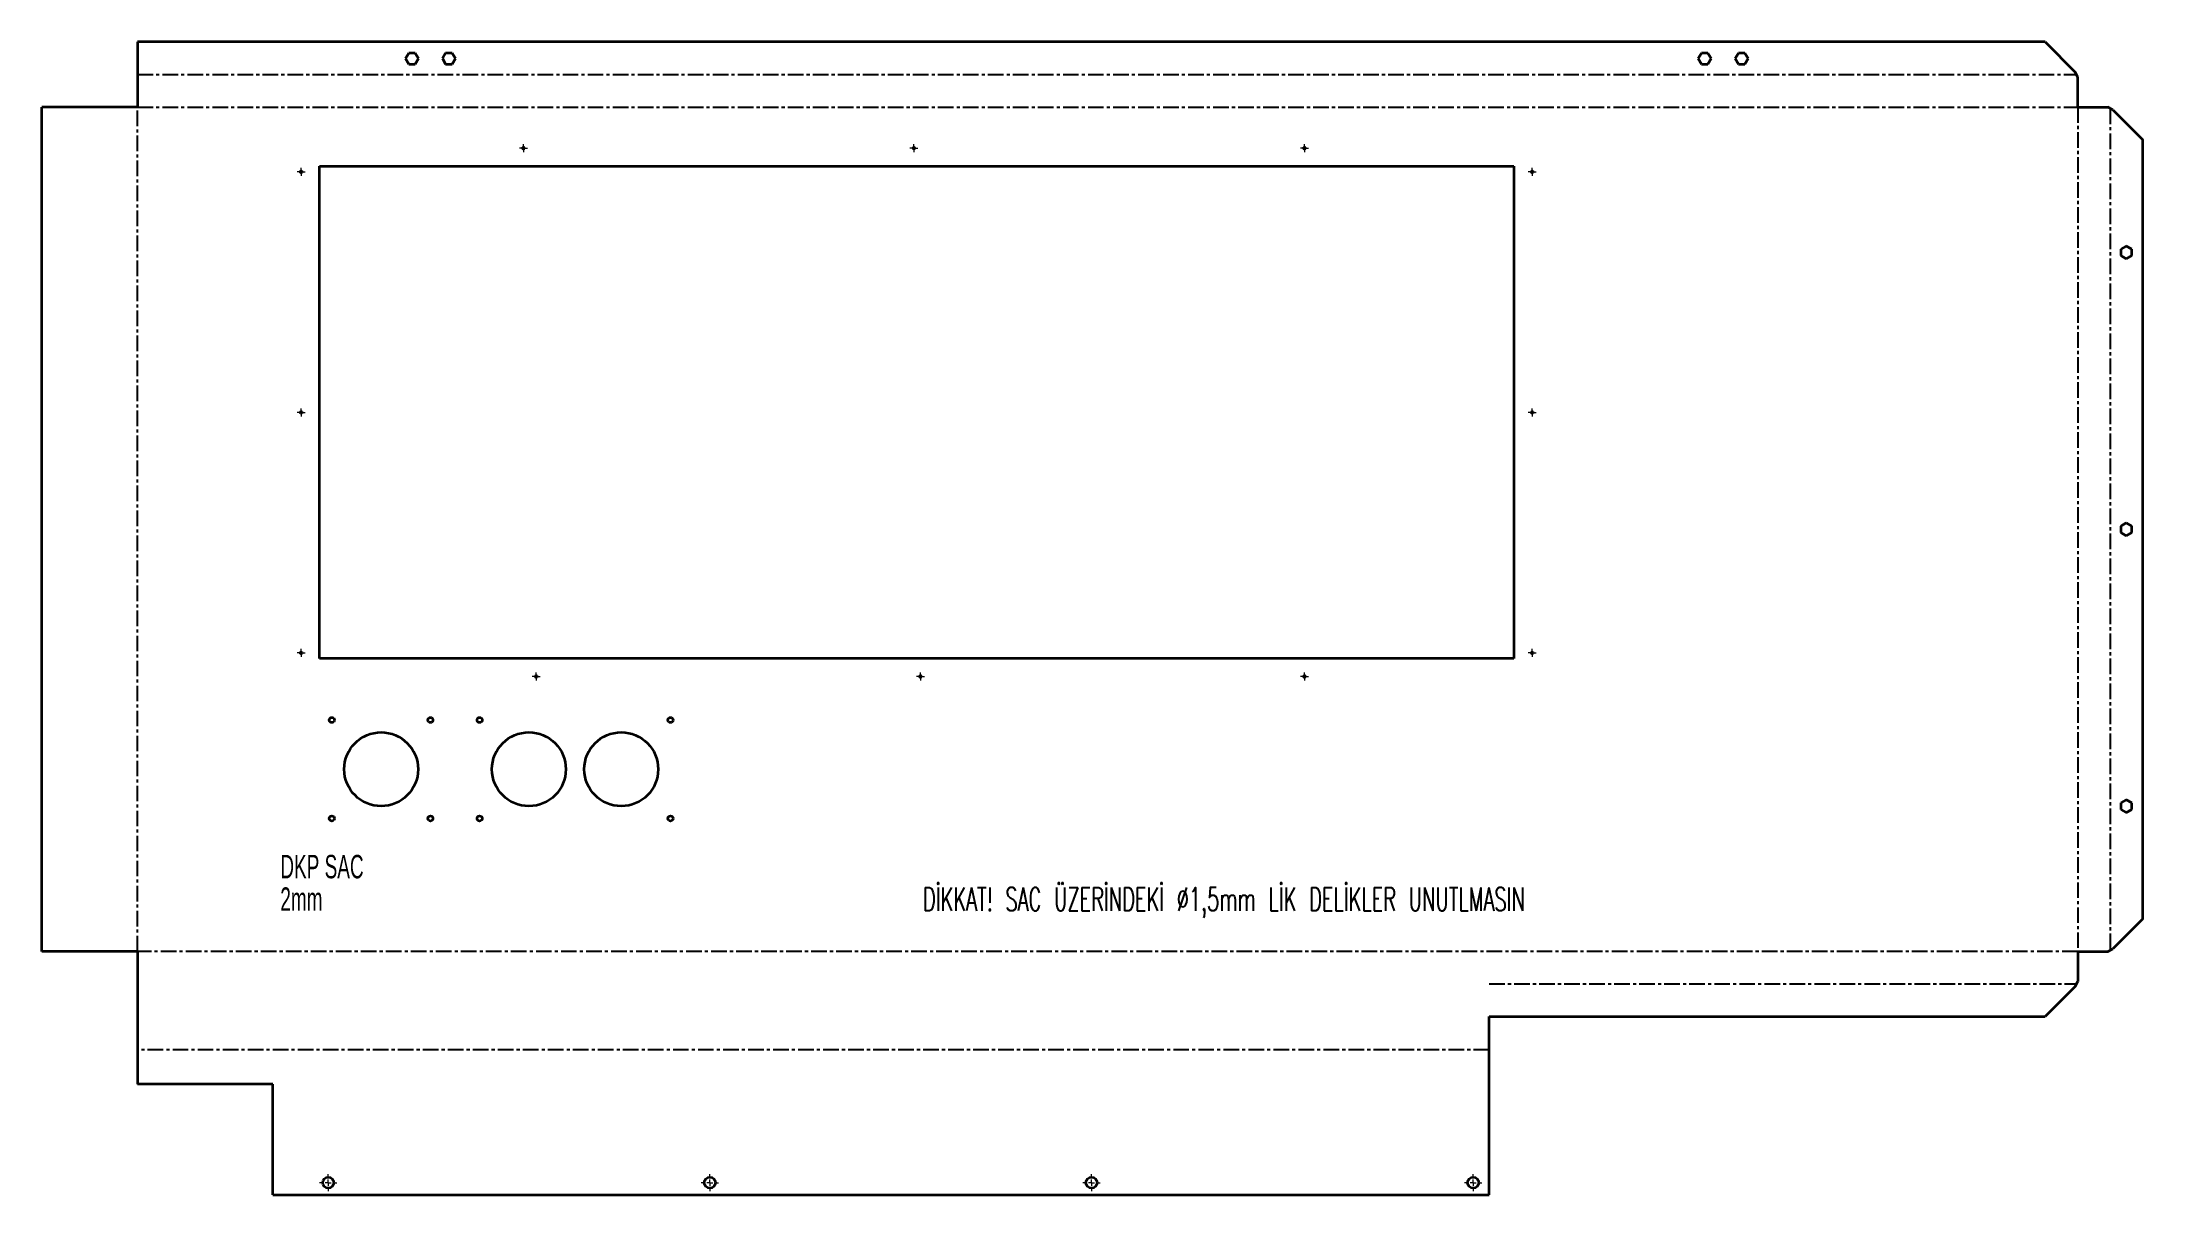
# Model space of a CAD drawing. Header units: millimetres. Extents: x -374 to 1332, y -514 to 423.
import ezdxf

# ---------------------------------------------------------------- set-up
doc = ezdxf.new("R2010")
doc.units = ezdxf.units.MM
doc.linetypes.add('CENTERX2', pattern=[20.32, 12.7, -2.54, 2.54, -2.54])
doc.styles.add('SLDTEXTSTYLE0', font='TXT', dxfattribs={"width": 0.605, "bigfont": 'bigfont'})
doc.styles.add('SLDTEXTSTYLE1', font='TXT', dxfattribs={"width": 0.605})

# ---------------------------------------------------------------- blocks, each defined once
blk = doc.blocks.new('SW_NOTE_0')
at = {"color": 0, "linetype": 'Continuous', "lineweight": 0, "char_height": 19.05, "attachment_point": 1, "style": 'SLDTEXTSTYLE1'}
for s, insert in [('DKP SAC', (0, 24.6)), ('2mm', (0, -1.8))]:
    blk.add_mtext(s, dxfattribs=dict(at, insert=insert))
blk = doc.blocks.new('SW_CENTERMARKSYMBOL_0')
at = {"color": 0, "linetype": 'Continuous', "lineweight": 18}
for p, q in [((-2.5, 0), (-3.25, 0)), ((0, 0), (-2.5, 0)), ((0, 2.5), (0, 3.25)), ((0, 0), (0, 2.5)), ((0, 0), (0, -2.5)), ((0, 0), (2.5, 0)), ((2.5, 0), (3.25, 0)), ((0, -2.5), (0, -3.25))]:
    blk.add_line(p, q, dxfattribs=at)
blk = doc.blocks.new('SW_CENTERMARKSYMBOL_1')
at = {"color": 0, "linetype": 'Continuous', "lineweight": 18}
for p, q in [((-2.5, 0), (-3.25, 0)), ((0, 0), (-2.5, 0)), ((0, 2.5), (0, 3.25)), ((0, 0), (0, 2.5)), ((0, 0), (0, -2.5)), ((0, 0), (2.5, 0)), ((2.5, 0), (3.25, 0)), ((0, -2.5), (0, -3.25))]:
    blk.add_line(p, q, dxfattribs=at)
blk = doc.blocks.new('SW_CENTERMARKSYMBOL_2')
at = {"color": 0, "linetype": 'Continuous', "lineweight": 18}
for p, q in [((-2.5, 0), (-3.25, 0)), ((0, 0), (-2.5, 0)), ((0, 2.5), (0, 3.25)), ((0, 0), (0, 2.5)), ((0, 0), (0, -2.5)), ((0, 0), (2.5, 0)), ((2.5, 0), (3.25, 0)), ((0, -2.5), (0, -3.25))]:
    blk.add_line(p, q, dxfattribs=at)
blk = doc.blocks.new('SW_CENTERMARKSYMBOL_3')
at = {"color": 0, "linetype": 'Continuous', "lineweight": 18}
for p, q in [((-2.5, 0), (-3.25, 0)), ((0, 0), (-2.5, 0)), ((0, 2.5), (0, 3.25)), ((0, 0), (0, 2.5)), ((0, 0), (0, -2.5)), ((0, 0), (2.5, 0)), ((2.5, 0), (3.25, 0)), ((0, -2.5), (0, -3.25))]:
    blk.add_line(p, q, dxfattribs=at)
blk = doc.blocks.new('SW_CENTERMARKSYMBOL_4')
at = {"color": 0, "linetype": 'Continuous', "lineweight": 18}
for p, q in [((-2.5, 0), (-3.25, 0)), ((0, 0), (-2.5, 0)), ((0, 2.5), (0, 3.25)), ((0, 0), (0, 2.5)), ((0, 0), (0, -2.5)), ((0, 0), (2.5, 0)), ((2.5, 0), (3.25, 0)), ((0, -2.5), (0, -3.25))]:
    blk.add_line(p, q, dxfattribs=at)
blk = doc.blocks.new('SW_CENTERMARKSYMBOL_5')
at = {"color": 0, "linetype": 'Continuous', "lineweight": 18}
for p, q in [((-2.5, 0), (-3.25, 0)), ((0, 0), (-2.5, 0)), ((0, 2.5), (0, 3.25)), ((0, 0), (0, 2.5)), ((0, 0), (0, -2.5)), ((0, 0), (2.5, 0)), ((2.5, 0), (3.25, 0)), ((0, -2.5), (0, -3.25))]:
    blk.add_line(p, q, dxfattribs=at)
blk = doc.blocks.new('SW_CENTERMARKSYMBOL_6')
at = {"color": 0, "linetype": 'Continuous', "lineweight": 18}
for p, q in [((-2.5, 0), (-3.25, 0)), ((0, 0), (-2.5, 0)), ((0, 2.5), (0, 3.25)), ((0, 0), (0, 2.5)), ((0, 0), (0, -2.5)), ((0, 0), (2.5, 0)), ((2.5, 0), (3.25, 0)), ((0, -2.5), (0, -3.25))]:
    blk.add_line(p, q, dxfattribs=at)
blk = doc.blocks.new('SW_CENTERMARKSYMBOL_7')
at = {"color": 0, "linetype": 'Continuous', "lineweight": 18}
for p, q in [((-2.5, 0), (-3.25, 0)), ((0, 0), (-2.5, 0)), ((0, 2.5), (0, 3.25)), ((0, 0), (0, 2.5)), ((0, 0), (0, -2.5)), ((0, 0), (2.5, 0)), ((2.5, 0), (3.25, 0)), ((0, -2.5), (0, -3.25))]:
    blk.add_line(p, q, dxfattribs=at)
blk = doc.blocks.new('SW_CENTERMARKSYMBOL_8')
at = {"color": 0, "linetype": 'Continuous', "lineweight": 18}
for p, q in [((-2.5, 0), (-3.25, 0)), ((0, 0), (-2.5, 0)), ((0, 2.5), (0, 3.25)), ((0, 0), (0, 2.5)), ((0, 0), (0, -2.5)), ((0, 0), (2.5, 0)), ((2.5, 0), (3.25, 0)), ((0, -2.5), (0, -3.25))]:
    blk.add_line(p, q, dxfattribs=at)
blk = doc.blocks.new('SW_CENTERMARKSYMBOL_9')
at = {"color": 0, "linetype": 'Continuous', "lineweight": 18}
for p, q in [((-2.5, 0), (-3.25, 0)), ((0, 0), (-2.5, 0)), ((0, 2.5), (0, 3.25)), ((0, 0), (0, 2.5)), ((0, 0), (0, -2.5)), ((0, 0), (2.5, 0)), ((2.5, 0), (3.25, 0)), ((0, -2.5), (0, -3.25))]:
    blk.add_line(p, q, dxfattribs=at)
blk = doc.blocks.new('SW_CENTERMARKSYMBOL_10')
at = {"color": 0, "linetype": 'Continuous', "lineweight": 18}
for p, q in [((-2.5, 0), (-3.25, 0)), ((0, 0), (-2.5, 0)), ((0, 2.5), (0, 3.25)), ((0, 0), (0, 2.5)), ((0, 0), (0, -2.5)), ((0, 0), (2.5, 0)), ((2.5, 0), (3.25, 0)), ((0, -2.5), (0, -3.25))]:
    blk.add_line(p, q, dxfattribs=at)
blk = doc.blocks.new('SW_CENTERMARKSYMBOL_11')
at = {"color": 0, "linetype": 'Continuous', "lineweight": 18}
for p, q in [((-2.5, 0), (-3.25, 0)), ((0, 0), (-2.5, 0)), ((0, 2.5), (0, 3.25)), ((0, 0), (0, 2.5)), ((0, 0), (0, -2.5)), ((0, 0), (2.5, 0)), ((2.5, 0), (3.25, 0)), ((0, -2.5), (0, -3.25))]:
    blk.add_line(p, q, dxfattribs=at)
blk = doc.blocks.new('SW_CENTERMARKSYMBOL_12')
at = {"color": 0, "linetype": 'Continuous', "lineweight": 18}
for p, q in [((-5, 0), (-7, 0)), ((0, 0), (-2.5, 0)), ((0, 5), (0, 7)), ((0, 0), (0, 2.5)), ((0, 0), (0, -2.5)), ((0, 0), (2.5, 0)), ((5, 0), (7, 0)), ((0, -5), (0, -7))]:
    blk.add_line(p, q, dxfattribs=at)
blk = doc.blocks.new('SW_CENTERMARKSYMBOL_13')
at = {"color": 0, "linetype": 'Continuous', "lineweight": 18}
for p, q in [((-5, 0), (-7, 0)), ((0, 0), (-2.5, 0)), ((0, 5), (0, 7)), ((0, 0), (0, 2.5)), ((0, 0), (0, -2.5)), ((0, 0), (2.5, 0)), ((5, 0), (7, 0)), ((0, -5), (0, -7))]:
    blk.add_line(p, q, dxfattribs=at)
blk = doc.blocks.new('SW_CENTERMARKSYMBOL_14')
at = {"color": 0, "linetype": 'Continuous', "lineweight": 18}
for p, q in [((-5, 0), (-7, 0)), ((0, 0), (-2.5, 0)), ((0, 5), (0, 7)), ((0, 0), (0, 2.5)), ((0, 0), (0, -2.5)), ((0, 0), (2.5, 0)), ((5, 0), (7, 0)), ((0, -5), (0, -7))]:
    blk.add_line(p, q, dxfattribs=at)
blk = doc.blocks.new('SW_CENTERMARKSYMBOL_15')
at = {"color": 0, "linetype": 'Continuous', "lineweight": 18}
for p, q in [((-5, 0), (-7, 0)), ((0, 0), (-2.5, 0)), ((0, 5), (0, 7)), ((0, 0), (0, 2.5)), ((0, 0), (0, -2.5)), ((0, 0), (2.5, 0)), ((5, 0), (7, 0)), ((0, -5), (0, -7))]:
    blk.add_line(p, q, dxfattribs=at)

msp = doc.modelspace()

# ---------------------------------------------------------------- linework, layer by layer
at = {"color": 7, "linetype": 'Continuous', "lineweight": 35}
for p, q in [((-296.8, 423), (-296.8, 370)), ((1252.7, 423), (-296.8, 423)), ((-76.4, 414), (-79, 409.5)), ((-71.1, 414), (-76.4, 414)), ((-68.5, 409.5), (-71.1, 414)), ((-46.4, 414), (-49, 409.5)), ((-41.1, 414), (-46.4, 414)), ((-38.5, 409.5), (-41.1, 414)), ((973.6, 414), (971, 409.5)), ((978.9, 414), (973.6, 414)), ((981.5, 409.5), (978.9, 414)), ((1003.6, 414), (1001, 409.5)), ((1008.9, 414), (1003.6, 414)), ((1011.5, 409.5), (1008.9, 414)), ((1252.7, 423), (1277.2, 398.5)), ((-79, 409.5), (-76.4, 404.9)), ((-76.4, 404.9), (-71.1, 404.9)), ((-71.1, 404.9), (-68.5, 409.5)), ((-49, 409.5), (-46.4, 404.9)), ((-46.4, 404.9), (-41.1, 404.9)), ((-41.1, 404.9), (-38.5, 409.5)), ((971, 409.5), (973.6, 404.9)), ((973.6, 404.9), (978.9, 404.9)), ((978.9, 404.9), (981.5, 409.5)), ((1001, 409.5), (1003.6, 404.9)), ((1003.6, 404.9), (1008.9, 404.9)), ((1008.9, 404.9), (1011.5, 409.5)), ((1279.2, 394.5), (1277.2, 398.5)), ((1279.2, 370), (1279.2, 394.5)), ((-374.3, -316), (-374.3, 370)), ((-296.8, 370), (-374.3, 370)), ((1279.2, 370), (1303.7, 370)), ((1307.7, 368), (1303.7, 370)), ((1307.7, 368), (1332.2, 343.5)), ((1332.2, -289.5), (1332.2, 343.5)), ((-148.8, 322), (821.2, 322)), ((-148.8, -78), (-148.8, 322)), ((821.2, 322), (821.2, -78)), ((1318.7, 257.2), (1314.2, 254.6)), ((1323.3, 254.6), (1318.7, 257.2)), ((1314.2, 254.6), (1314.2, 249.4)), ((1314.2, 249.4), (1318.7, 246.7)), ((1318.7, 246.7), (1323.3, 249.4)), ((1323.3, 249.4), (1323.3, 254.6)), ((1318.7, 32.2), (1314.2, 29.6)), ((1314.2, 29.6), (1314.2, 24.4)), ((1314.2, 24.4), (1318.7, 21.7)), ((1323.3, 29.6), (1318.7, 32.2)), ((1318.7, 21.7), (1323.3, 24.4)), ((1323.3, 24.4), (1323.3, 29.6)), ((821.2, -78), (-148.8, -78)), ((1318.7, -192.8), (1314.2, -195.4)), ((1314.2, -195.4), (1314.2, -200.6)), ((1314.2, -200.6), (1318.7, -203.3)), ((1323.3, -195.4), (1318.7, -192.8)), ((1318.7, -203.3), (1323.3, -200.6)), ((1323.3, -200.6), (1323.3, -195.4)), ((1332.2, -289.5), (1307.7, -314)), ((-296.8, -316), (-374.3, -316)), ((-296.8, -316), (-296.8, -424)), ((1279.2, -316), (1303.7, -316)), ((1279.2, -316), (1279.2, -340.5)), ((1303.7, -316), (1307.7, -314)), ((1277.2, -344.5), (1279.2, -340.5)), ((1277.2, -344.5), (1252.7, -369)), ((801.2, -369), (1252.7, -369)), ((801.2, -514), (801.2, -369)), ((-186.8, -424), (-296.8, -424)), ((-186.8, -514), (-186.8, -424)), ((-186.8, -514), (801.2, -514))]:
    msp.add_line(p, q, dxfattribs=at)
at = {"color": 7, "linetype": 'CENTERX2'}
for p, q in [((-296.8, 396.5), (1278.2, 396.5)), ((-296.8, 370), (1279.2, 370)), ((-296.8, -316), (-296.8, 370)), ((1279.2, 370), (1279.2, -316)), ((1305.7, 369), (1305.7, -315)), ((1279.2, -316), (-296.8, -316)), ((801.2, -342.5), (1278.2, -342.5)), ((801.2, -396), (-296.8, -396))]:
    msp.add_line(p, q, dxfattribs=at)
at = {"color": 7, "linetype": 'Continuous', "lineweight": 35}
for centre, radius in [((16.7, 336.7), 0.75), ((334, 336.7), 0.75), ((651.2, 336.7), 0.75), ((-163.8, 317.5), 0.75), ((836.2, 317.5), 0.75), ((-163.8, 122), 0.75), ((836.2, 122), 0.75), ((-163.8, -73.5), 0.75), ((836.2, -73.5), 0.75), ((27.2, -92.7), 0.75), ((339.2, -92.7), 0.75), ((651.2, -92.7), 0.75), ((-138.8, -128), 2.1), ((-58.8, -128), 2.1), ((-18.8, -128), 2.1), ((136.2, -128), 2.1), ((-98.8, -168), 30), ((21.2, -168), 30), ((96.2, -168), 30), ((-138.8, -208), 2.1), ((-58.8, -208), 2.1), ((-18.8, -208), 2.1), ((136.2, -208), 2.1), ((-141.8, -504), 4.5), ((168.2, -504), 4.5), ((478.2, -504), 4.5), ((788.2, -504), 4.5)]:
    msp.add_circle(centre, radius, dxfattribs=at)

# ---------------------------------------------------------------- block references
at = {"color": 7, "linetype": 'Continuous', "lineweight": 18}
for name, p in [('SW_CENTERMARKSYMBOL_5', (16.7, 336.7)), ('SW_CENTERMARKSYMBOL_4', (334, 336.7)), ('SW_CENTERMARKSYMBOL_3', (651.2, 336.7)), ('SW_CENTERMARKSYMBOL_6', (-163.8, 317.5)), ('SW_CENTERMARKSYMBOL_2', (836.2, 317.5)), ('SW_CENTERMARKSYMBOL_7', (-163.8, 122)), ('SW_CENTERMARKSYMBOL_1', (836.2, 122)), ('SW_CENTERMARKSYMBOL_8', (-163.8, -73.5)), ('SW_CENTERMARKSYMBOL_0', (836.2, -73.5)), ('SW_CENTERMARKSYMBOL_9', (27.2, -92.7)), ('SW_CENTERMARKSYMBOL_10', (339.2, -92.7)), ('SW_CENTERMARKSYMBOL_11', (651.2, -92.7)), ('SW_CENTERMARKSYMBOL_12', (-141.8, -504)), ('SW_CENTERMARKSYMBOL_15', (168.2, -504)), ('SW_CENTERMARKSYMBOL_14', (478.2, -504)), ('SW_CENTERMARKSYMBOL_13', (788.2, -504))]:
    msp.add_blockref(name, p, dxfattribs=at)
at = {"color": 7, "linetype": 'Continuous', "lineweight": 0}
msp.add_blockref('SW_NOTE_0', (-180.7, -262.2), dxfattribs=at)

# ---------------------------------------------------------------- texts
at = {"color": 7, "linetype": 'Continuous', "lineweight": 0, "insert": (341.2, -264), "char_height": 19.05, "attachment_point": 1, "style": 'SLDTEXTSTYLE0'}
msp.add_mtext('DİKKAT! SAC ÜZERİNDEKİ Ø1,5mm LİK DELİKLER UNUTLMASIN', dxfattribs=at)

doc.saveas('drawing.dxf')
